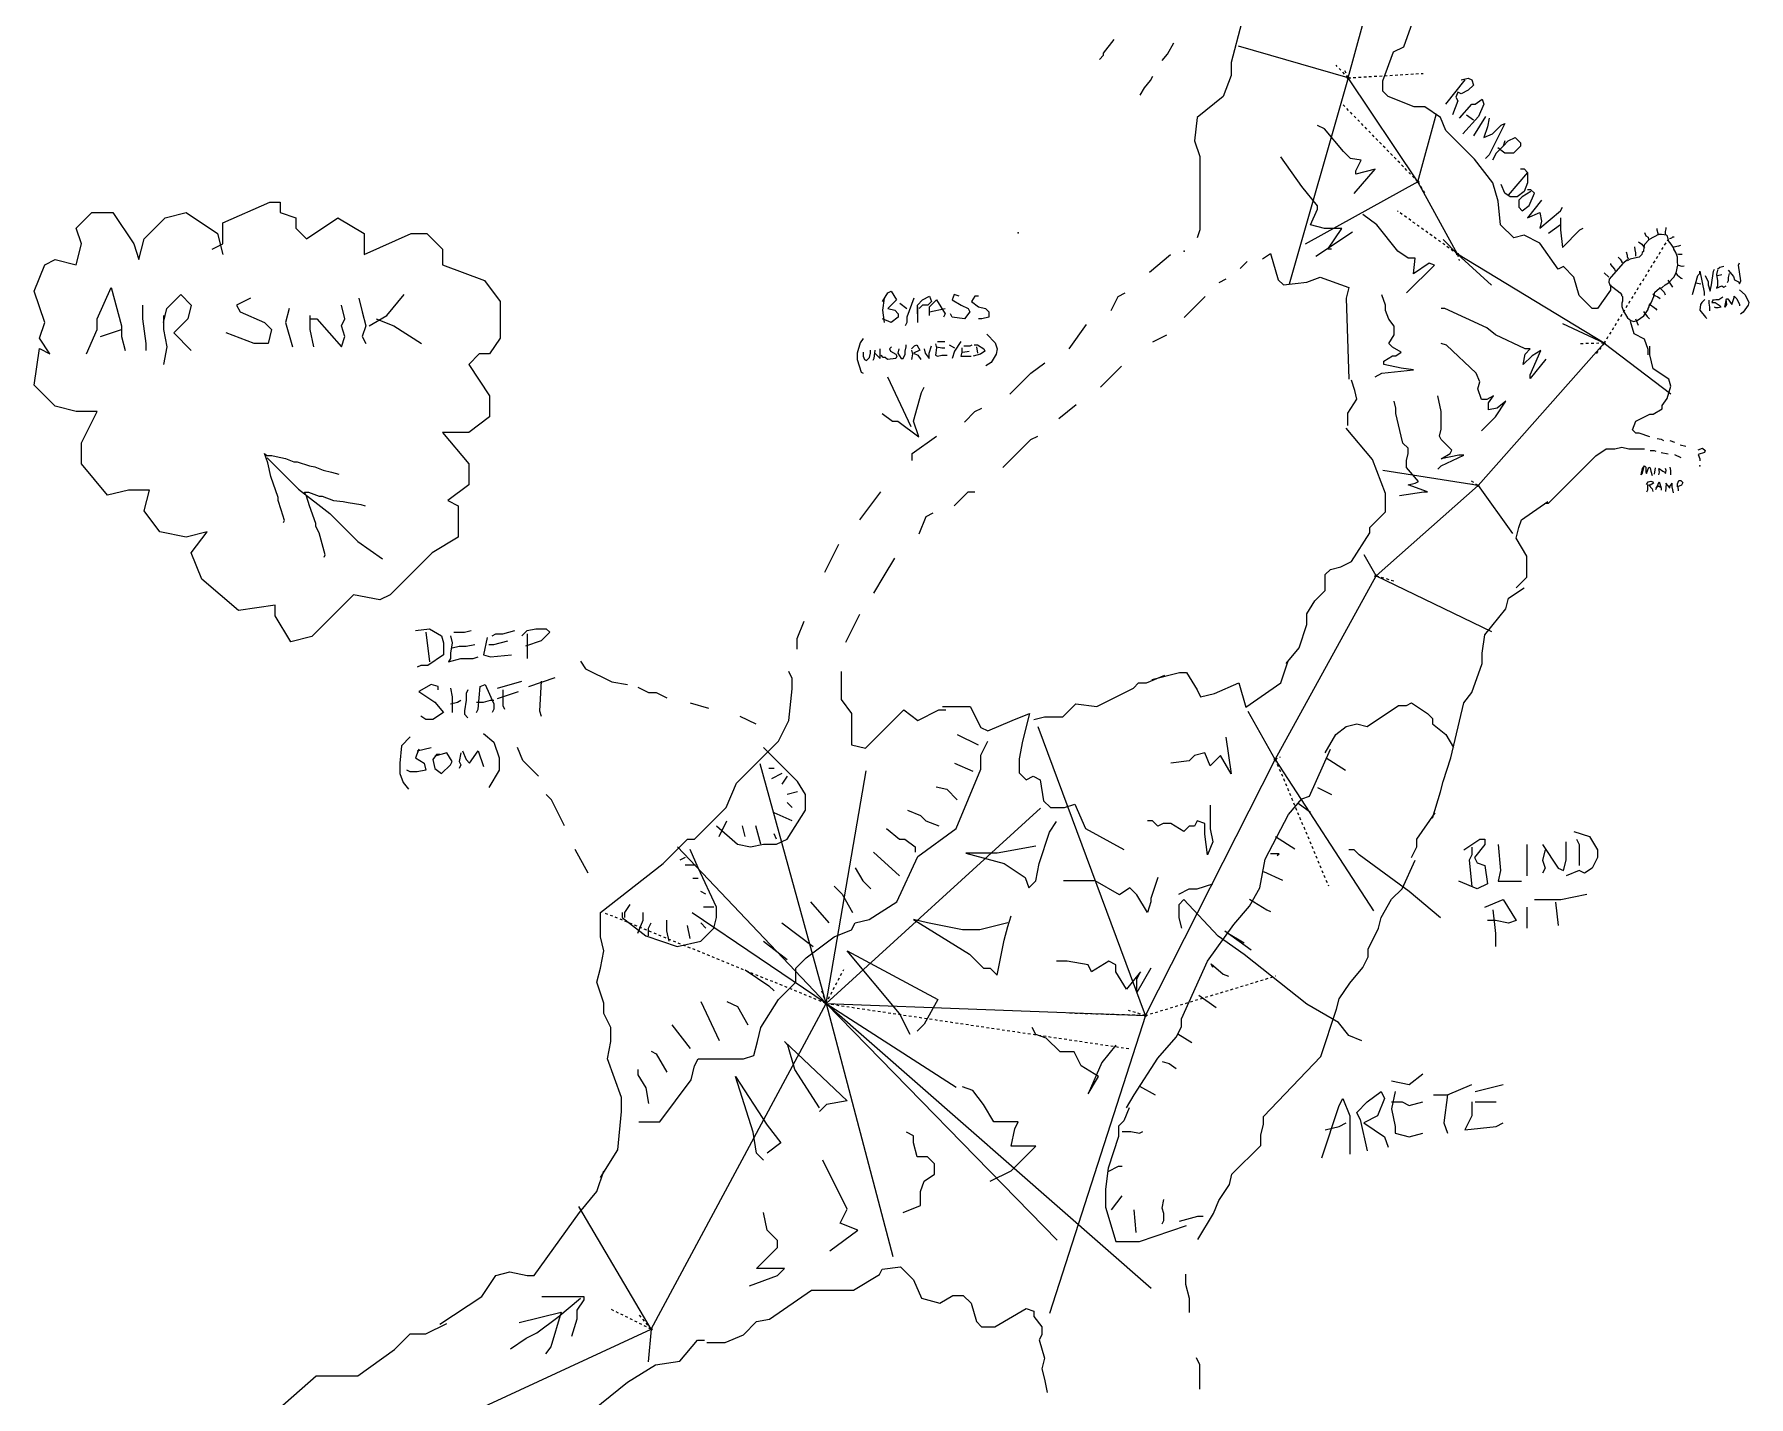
# Model space of a CAD drawing. Header units: millimetres. Extents: x -158 to 813, y -516 to 729.
# Drawn here: x 517.5 to 714.1, y -372 to -215.9 of the extents above; entities that cross this region are included whole.
import ezdxf

# ---------------------------------------------------------------- set-up
doc = ezdxf.new("R2010")
doc.units = ezdxf.units.MM
doc.linetypes.add('DASH', pattern=[0.6, 0.3, -0.3])

msp = doc.modelspace()

# ---------------------------------------------------------------- linework, layer by layer
at = {"layer": 'Shots', "color": 1}
for p, q in [((668.13, -220.878), (674.496, -197.778)), ((676.14, -232.774), (668.13, -220.878)), ((680.684, -241.068), (676.14, -232.774)), ((697.492, -251.278), (680.684, -241.068)), ((683.028, -267.594), (697.492, -251.278)), ((671.356, -277.922), (683.028, -267.594)), ((659.784, -298.966), (671.356, -277.922)), ((644.896, -328.32), (659.784, -298.966)), ((588.25, -364.262), (608.282, -326.936)), ((608.282, -326.936), (644.896, -328.32)), ((544.174, -384.632), (588.25, -364.262))]:
    msp.add_line(p, q, dxfattribs=at)
for centre in [(668.13, -220.878), (676.14, -232.774), (680.684, -241.068), (697.492, -251.278), (683.028, -267.594), (671.356, -277.922), (659.784, -298.966), (608.282, -326.936), (644.896, -328.32), (588.25, -364.262)]:
    msp.add_circle(centre, 0.1, dxfattribs=at)
at = {"layer": 'Sketch', "color": 0}
for points in [[(653.22, -211.9), (654.72, -212.8), (655.92, -214.6), (654.72, -219.1), (654.72, -220.6), (653.82, -223), (650.82, -225.4), (650.52, -228.1), (651.12, -229.9), (651.12, -238.3), (650.82, -239.2)], [(698.22, -244.6), (698.22, -245.2), (696.72, -247.3), (696.12, -247.3), (694.62, -245.8), (694.02, -243.7), (692.82, -242.5), (692.22, -242.8), (690.12, -239.8), (688.32, -238.9), (687.12, -239.2), (685.62, -237.7), (685.32, -235), (684.72, -232.9), (682.62, -230.2), (679.32, -226.9), (678.72, -225.4), (676.92, -224.2), (675.72, -224.2), (672.72, -223), (672.12, -222.4), (672.12, -221.2), (673.32, -217.9), (674.52, -217.3), (675.72, -214)], [(639.62, -218.76), (640.1, -218.28), (640.1, -218.04), (641.3, -216.48)], [(646.82, -218.88), (647.42, -218.16), (648.14, -216.84)], [(644.3, -222.84), (644.78, -222), (645.5, -221.16), (645.74, -220.68)], [(681.5, -221.1), (679.3, -223.9)], [(681.1, -221.1), (681.9, -220.9), (682.3, -221.1), (682.5, -221.7), (681.9, -222.3), (681.1, -222.7), (680.7, -222.5), (680.5, -223.1), (680.7, -223.5), (680.1, -225.1)], [(681.1, -225.3), (680.9, -225.5), (682.3, -223.9), (682.7, -223.9), (683.5, -223.3), (683.7, -223.9), (683.1, -225.3), (681.3, -227.3)], [(681.7, -225.1), (682.5, -225.7)], [(683.9, -225.3), (682.5, -227.5)], [(684.3, -225.5), (684.1, -226.5), (683.7, -227.7), (684.7, -227.3), (685.7, -226.3), (686.1, -226.1), (684.3, -229.7), (683.9, -230.1)], [(668.82, -234.12), (671.22, -231.32), (669.02, -231.92), (669.02, -231.52), (669.62, -230.32), (668.42, -230.12), (667.62, -229.32), (665.42, -226.72), (664.62, -226.32)], [(685.9, -228.7), (686.5, -228.1), (687.3, -227.7), (687.9, -228.3), (687.9, -228.7), (687.1, -229.5), (686.1, -229.5), (685.3, -228.9)], [(666.22, -240.52), (665.82, -240.52), (667.42, -238.12), (665.42, -238.12), (663.82, -237.72), (664.62, -235.92), (664.62, -235.52), (662.82, -233.32), (660.42, -229.92)], [(686.1, -228.1), (685.9, -228.7), (685.1, -229.5), (684.7, -230.3)], [(687.9, -231.3), (688.3, -231.3), (688.7, -231.7), (688.7, -232.9), (688.3, -233.9), (687.5, -234.5), (686.7, -234.5), (686.1, -234.1), (685.7, -233.1)], [(688.7, -231.7), (686.5, -234.3)], [(689.1, -233.9), (688.1, -234.5), (687.7, -234.9), (687.7, -235.7), (688.1, -236.1), (688.9, -235.5), (689.5, -234.1), (689.1, -233.7), (688.7, -233.7)], [(690.3, -234.9), (688.7, -236.9), (690.1, -236.3), (690.3, -237.3), (690.1, -238.1), (692.5, -236.1), (692.7, -235.7)], [(674.82, -245.52), (678.02, -242.32), (677.42, -242.12), (675.62, -243.32), (675.82, -241.52), (675.02, -241.52), (673.82, -240.72), (671.42, -237.72), (669.82, -236.52)], [(692.5, -237.1), (692.5, -237.7), (691.1, -238.7)], [(692.5, -236.9), (692.5, -238.3), (692.7, -240.3), (694.7, -238.3), (695.1, -238.1)], [(664.42, -241.32), (668.62, -238.52)], [(700.18, -241.72), (699.64, -242.14), (698.08, -243.94), (698.02, -244.3), (698.14, -244.6), (698.5, -244.84), (699.34, -245.5), (699.46, -245.68), (699.46, -245.8), (699.58, -245.92), (699.58, -246.46), (699.52, -246.7), (699.52, -247.06), (699.7, -247.6), (700.18, -248.38), (700.54, -248.68), (700.9, -248.8), (701.26, -248.68), (702.04, -248.14), (702.52, -247.42), (702.52, -247.3), (702.64, -247.12), (702.64, -247), (702.88, -246.64), (703.18, -245.92), (703.3, -245.44), (703.78, -245.02), (704.14, -244.9), (704.5, -244.6), (704.86, -244.36), (705.46, -243.7), (705.76, -243.22), (705.94, -242.32), (705.88, -241.96), (705.88, -241.42), (705.7, -240.88), (705.46, -240.52), (705.46, -240.4), (705.16, -239.92), (704.86, -239.56), (704.74, -239.02), (704.62, -238.9), (704.08, -238.84), (703.72, -238.84), (702.64, -239.38), (702.1, -239.98), (702.04, -240.22), (701.98, -240.76), (701.86, -240.88), (701.8, -241.12), (701.5, -241.42), (700.96, -241.54), (700.48, -241.66), (700.12, -241.84)], [(701.44, -239.68), (701.8, -239.92), (702.1, -240.34)], [(702.1, -238.6), (702.28, -238.96), (702.52, -239.14), (702.58, -239.44)], [(703.54, -238.12), (703.54, -238.3), (703.66, -238.66), (703.66, -238.9)], [(704.56, -238), (704.56, -238.18), (704.5, -238.48), (704.5, -238.72), (704.44, -238.9)], [(705.52, -239.14), (705.34, -239.14), (705.22, -239.26), (704.98, -239.32)], [(645.36, -243.12), (647.76, -241.12)], [(658.32, -241.6), (659.22, -241), (660.12, -244), (660.72, -244.6), (663.42, -244.3), (664.92, -243.7), (668.22, -244.9), (667.92, -246.1), (668.22, -255.4)], [(699.1, -241.42), (699.34, -241.66), (699.52, -241.96), (699.52, -242.08)], [(700, -240.82), (700.12, -241.18), (700.12, -241.36), (700.24, -241.6)], [(700.96, -240.22), (701.02, -240.58), (701.08, -240.94), (701.08, -241.3)], [(706.24, -240.1), (706, -240.16), (705.46, -240.28)], [(706.42, -241.12), (706.06, -241.12), (705.94, -241.06)], [(655.76, -242.72), (656.56, -241.92)], [(697.48, -243.22), (698.02, -243.7)], [(698.2, -242.14), (698.2, -242.26), (698.68, -242.8), (698.74, -242.98)], [(705.7, -243.22), (705.88, -243.52), (706.06, -243.58), (706.3, -243.82), (706.42, -243.88)], [(706.66, -242.44), (706.42, -242.5), (706, -242.38)], [(707.62, -245.68), (708.22, -243.52), (708.46, -243.28), (708.46, -243.04), (708.94, -245.44), (708.94, -245.8)], [(709.06, -243.52), (709.42, -244.24), (709.42, -244.6), (709.66, -245.32), (709.78, -244.6), (710.02, -243.04), (710.14, -242.8)], [(710.5, -242.92), (710.38, -243.4), (710.5, -244.12), (710.5, -244.72), (710.38, -244.96), (710.98, -244.72), (711.22, -244.84), (711.46, -244.72)], [(710.5, -242.8), (710.74, -242.56), (711.22, -242.44)], [(710.5, -243.52), (710.98, -243.4)], [(711.82, -243.28), (711.7, -243.76), (711.7, -244.12), (711.58, -244.36)], [(711.7, -242.92), (712.3, -243.64), (712.42, -244), (712.9, -244.24), (713.02, -244.48), (713.14, -244.12), (712.9, -242.32), (713.02, -242.08)], [(523.52, -252.5), (524.72, -249.7), (524.72, -248.5), (526.32, -244.9), (527.52, -249.3), (527.52, -250.5), (527.92, -252.1)], [(614.76, -246.5), (615.36, -245.5), (615.76, -245.3), (616.36, -246.3), (615.36, -247.3), (615.36, -247.3), (616.16, -247.5), (616.56, -247.9), (616.56, -248.3), (615.76, -248.9), (614.76, -248.5)], [(640.96, -247.52), (641.76, -245.92), (642.56, -245.52)], [(653.36, -244.32), (654.16, -243.92)], [(703.06, -245.62), (703.3, -245.8), (703.66, -245.98), (703.9, -246.16)], [(703.84, -244.9), (704.38, -245.44), (704.5, -245.74)], [(704.8, -244.06), (705.34, -244.84)], [(707.98, -244.36), (708.58, -244.48)], [(713.02, -245.16), (713.66, -245.72), (714.06, -246.6), (713.98, -246.92), (713.42, -247.72), (713.1, -247.96)], [(529.92, -246.9), (529.92, -248.5), (530.32, -251.3), (530.32, -252.1)], [(532.32, -248.9), (532.72, -247.3), (534.32, -245.7), (535.52, -246.9), (535.12, -248.5), (533.52, -250.1), (535.52, -252.1)], [(542.32, -246.1), (540.72, -246.9), (541.12, -247.7), (543.92, -248.9), (544.72, -249.7), (544.32, -251.3), (542.72, -251.3), (539.52, -250.1)], [(546.72, -247.3), (546.32, -248.9), (547.12, -251.7)], [(549.12, -248.5), (549.92, -248.5), (552.72, -251.7), (553.12, -250.5), (552.72, -249.3), (553.12, -248.5), (552.72, -246.9)], [(554.72, -246.1), (555.12, -247.7), (555.52, -249.3), (555.12, -250.5), (555.52, -251.3)], [(555.92, -249.3), (557.92, -248.1), (559.92, -245.7)], [(614.96, -246.1), (614.76, -247.5), (614.96, -248.9)], [(616.76, -246.7), (617.56, -247.3)], [(618.36, -246.1), (617.56, -248.3), (617.56, -248.9), (617.36, -249.3)], [(618.76, -247.9), (618.76, -246.9), (619.36, -246.3), (620.16, -245.9), (620.36, -246.5), (619.96, -246.9), (619.36, -246.9), (618.96, -247.3)], [(618.76, -247.1), (618.76, -248.9)], [(620.16, -248.1), (620.16, -248.1), (620.16, -247.1), (620.96, -246.3), (621.96, -247.9), (621.76, -248.3)], [(620.16, -247.7), (621.96, -247.3)], [(623.56, -245.9), (622.96, -245.7), (622.76, -246.3), (623.76, -246.9), (624.56, -247.3), (624.76, -247.7), (624.16, -248.5), (622.76, -248.3), (622.56, -247.9)], [(625.76, -245.9), (625.36, -245.9), (624.96, -246.5), (625.76, -247.1), (626.56, -247.3), (626.96, -247.7), (626.96, -248.3), (626.16, -248.5), (625.76, -248.5)], [(649.36, -248.32), (651.76, -245.92)], [(671.22, -255.12), (672.02, -254.72), (675.62, -254.32), (674.22, -254.12), (672.22, -253.72), (672.22, -253.32), (673.22, -252.72), (673.62, -252.72), (674.22, -252.32), (673.22, -251.72), (672.82, -251.32), (673.42, -250.32), (673.42, -249.32), (672.82, -248.52), (672.42, -247.52), (672.42, -246.92), (672.02, -245.72)], [(690.82, -253.12), (689.02, -255.32), (689.02, -254.92), (690.22, -252.12), (689.22, -252.72), (688.22, -253.72), (688.42, -252.52), (689.02, -251.92), (688.42, -251.92), (685.02, -250.32), (684.02, -249.52), (679.22, -247.32), (678.82, -247.32)], [(702.64, -246.76), (703.36, -247.3), (703.54, -247.48)], [(709.02, -246.28), (708.7, -246.6), (708.54, -246.84), (708.46, -247.48), (709.1, -248.28), (709.26, -248.44)], [(709.5, -246.36), (709.5, -246.68), (709.58, -247.16), (709.58, -247.56)], [(709.98, -246.28), (709.82, -246.6), (710.22, -246.6), (710.78, -247), (710.86, -247.16), (710.54, -247.24), (710.3, -247.24), (710.14, -247.16)], [(709.9, -246.36), (710.3, -246.28), (710.62, -246.28), (711.1, -245.96)], [(711.42, -246.28), (711.5, -246.84), (711.34, -247.16), (711.5, -246.2), (711.66, -246.2), (712.14, -246.84), (712.38, -246.04), (712.38, -245.88), (712.7, -246.2), (713.02, -246.84), (713.02, -247)], [(532.32, -248.1), (532.32, -249.7), (532.72, -251.7), (532.32, -253.7)], [(549.12, -248.1), (549.12, -249.7), (549.52, -251.7)], [(556.72, -248.5), (558.72, -249.3), (561.92, -251.3)], [(636.16, -251.92), (638.16, -249.12)], [(702.52, -252.6), (702.52, -252), (702.12, -250.8), (700.92, -250.2), (700.52, -248.8)], [(701.08, -248.5), (701.38, -249.22)], [(701.98, -247.66), (702.4, -248.2), (702.7, -248.5)], [(525.12, -250.5), (527.52, -249.7)], [(612.56, -250.74), (612.2, -251.22), (611.84, -252.42), (611.84, -253.14), (612.32, -254.58), (612.56, -254.7)], [(616.64, -251.94), (616.52, -252.42), (616.88, -253.02), (617.12, -253.02), (617.36, -252.54), (617.36, -252.18), (617.48, -251.7), (617.48, -251.46)], [(618.08, -251.94), (618.44, -251.58), (618.68, -251.46), (619.04, -252.06), (618.32, -252.42), (618.8, -252.66), (619.16, -253.14)], [(620.84, -251.34), (620.96, -251.82), (620.84, -252.66), (621.08, -252.78), (621.56, -252.66), (622.16, -252.66)], [(621.08, -251.1), (621.92, -251.1)], [(622.4, -251.46), (623, -251.82)], [(623.72, -251.1), (623, -252.18), (622.76, -253.02)], [(624.08, -251.58), (624.8, -251.58), (625.04, -251.46)], [(625.28, -251.46), (625.64, -251.46), (626.36, -251.94), (626.48, -252.18), (626, -252.54), (625.16, -252.78)], [(626.72, -250.26), (627.68, -251.22), (627.92, -251.94), (627.8, -252.54), (627.2, -253.5), (626.6, -253.86)], [(645.76, -251.12), (647.36, -250.32)], [(683.42, -261.32), (685.02, -259.72), (686.22, -257.92), (685.22, -258.72), (684.22, -258.92), (684.22, -258.12), (684.82, -257.32), (684.02, -257.72), (683.42, -257.72), (683.02, -256.52), (683.22, -255.72), (682.82, -254.72), (679.42, -251.52), (678.82, -251.32)], [(612.56, -252.3), (612.56, -252.78), (612.68, -253.14), (612.92, -253.26), (613.28, -252.9), (613.4, -252.42), (613.4, -252.06)], [(613.88, -252.06), (613.76, -253.02), (613.64, -253.26)], [(613.88, -252.42), (614.48, -253.02), (614.48, -251.94)], [(615.8, -251.7), (615.56, -251.94), (615.68, -252.18), (616.28, -252.54), (616.4, -252.78), (616.28, -253.02), (615.32, -253.14), (615.08, -252.9), (614.84, -252.9), (614.6, -252.66)], [(618.08, -252.06), (618.2, -252.54), (618.08, -253.14)], [(619.52, -251.94), (619.64, -252.42), (620.12, -253.02), (620.12, -252.42), (620.36, -251.58)], [(620.96, -251.7), (621.56, -251.82), (621.92, -251.82)], [(623.84, -251.82), (623.84, -252.3), (623.72, -252.78), (624.92, -252.78)], [(623.96, -252.3), (624.68, -252.18)], [(625.52, -251.7), (625.64, -252.42)], [(629.36, -257.12), (631.76, -254.72), (633.36, -253.52)], [(702.72, -262), (701.52, -261.6), (701.12, -261.6), (700.72, -261.2), (701.12, -260.2), (702.72, -259.4), (703.12, -259.4), (704.12, -258.8), (704.12, -258.4), (704.72, -257.6), (705.12, -256.2), (704.92, -255.4), (703.12, -254.2), (702.72, -252.6), (702.72, -251.6)], [(615.32, -255.12), (618.02, -260.82)], [(639.76, -256.32), (642.16, -253.92)], [(668.12, -260.7), (668.12, -259.3), (669.12, -257.7), (668.92, -256.7), (668.52, -255.5)], [(614.72, -259.32), (615.92, -260.22), (616.52, -260.22), (618.92, -262.02), (618.32, -260.22), (619.22, -256.92), (619.52, -256.32)], [(678.42, -265.72), (678.82, -265.32), (681.42, -264.12), (680.82, -264.12), (678.82, -264.52), (679.82, -263.92), (680.02, -263.52), (678.82, -262.32), (678.62, -261.92), (678.82, -261.12), (678.82, -259.12), (678.42, -257.32)], [(624.16, -260.32), (625.36, -259.12), (626.16, -258.72)], [(634.96, -259.92), (636.96, -258.32)], [(674.02, -268.72), (676.82, -268.32), (677.22, -268.32), (675.02, -267.52), (675.82, -267.32), (676.22, -267.12), (674.82, -265.52), (674.82, -264.72), (675.02, -263.92), (675.02, -263.32), (674.42, -262.72), (674.22, -261.92), (673.62, -259.32), (673.62, -258.72), (673.42, -257.92)], [(661.02, -288), (662.52, -286.2), (663.42, -283.5), (663.42, -282.3), (664.32, -280.8), (665.52, -279.6), (665.52, -277.8), (666.12, -277.2), (667.32, -276.9), (668.52, -276.3), (670.62, -273), (670.62, -272.4), (672.42, -270.6), (672.42, -268.5), (670.92, -264.6), (667.92, -261)], [(618.16, -264.72), (618.16, -263.92), (620.96, -261.92)], [(628.56, -265.52), (631.76, -262.32), (632.56, -261.92)], [(690.72, -269.6), (691.12, -269.6), (694.92, -265.8), (696.52, -264.2), (697.72, -263.4), (698.72, -263.4), (699.52, -263.2), (700.32, -263.4), (702.12, -263.4)], [(703.56, -262.2), (704.04, -262.28), (704.28, -262.44)], [(705, -262.44), (705.56, -262.6)], [(706.2, -262.92), (706.84, -263.08)], [(708.28, -263.48), (708.76, -263.32), (709.08, -263.56), (709, -263.8), (708.28, -264.04), (708.44, -264.52), (708.44, -264.76)], [(546.08, -271.82), (546.2, -271.58), (545.84, -270.38), (545.48, -269.3), (545.48, -268.94), (544.64, -266.54), (544.28, -264.98), (543.92, -263.9), (544.16, -264.14), (544.76, -264.14), (545.24, -264.26), (546.32, -264.5), (547.28, -264.86), (547.64, -264.86), (549.08, -265.34), (549.68, -265.46), (550.64, -265.82), (551.6, -266.06), (552.44, -266.3)], [(544.22, -264.4), (547.82, -268), (551.42, -270.8), (554.62, -274), (557.42, -276)], [(702.04, -265.4), (701.96, -265.72), (701.8, -266.28), (701.72, -266.36), (701.88, -265.64), (702.12, -265.32), (702.28, -265.48), (702.28, -266.04), (702.36, -266.2), (702.6, -265.48), (702.76, -265.56), (702.84, -265.96), (703, -266.44)], [(702.76, -263.56), (703.24, -263.56), (703.4, -263.64)], [(704.04, -263.8), (704.84, -263.96)], [(705.56, -264.04), (706.28, -264.36)], [(702.36, -267.48), (702.52, -267.16), (702.84, -267.08), (703.08, -267.16), (703.16, -267.32), (702.76, -267.56), (702.6, -267.56), (703, -267.96), (703.08, -268.28)], [(703.32, -265.56), (703.24, -266.28)], [(703.4, -268.04), (703.4, -268.04), (703.8, -267.16), (704.04, -267.88), (704.04, -268.12)], [(703.72, -265.64), (703.8, -266.04), (703.72, -266.36)], [(703.8, -265.64), (704.2, -265.96), (704.44, -266.04), (704.52, -266.2), (704.6, -265.88), (704.52, -265.64)], [(705, -265.48), (705.08, -265.88), (705.08, -266.36)], [(705.88, -267.72), (705.88, -267.4), (706.04, -267), (706.28, -267), (706.52, -267.24), (706.36, -267.56), (705.88, -267.72)], [(550.76, -275.78), (550.88, -275.54), (550.16, -273.02), (549.8, -272.3), (549.8, -271.94), (549.08, -269.9), (548.72, -268.82), (548.48, -268.34), (548.96, -268.34), (550.16, -268.82), (550.52, -268.82), (551.84, -269.3), (552.92, -269.42), (553.52, -269.54), (554.96, -269.78), (555.44, -269.9)], [(612.16, -271.52), (614.56, -268.32)], [(622.96, -269.92), (624.56, -268.32), (625.36, -268.32)], [(702.44, -267.48), (702.44, -268.12), (702.36, -268.36)], [(703.4, -267.8), (703.72, -267.64), (703.88, -267.72), (704.04, -267.64)], [(704.52, -267.32), (705, -267.88)], [(704.6, -267.4), (704.52, -268.28)], [(705.24, -267.32), (704.92, -267.8)], [(705.24, -267.32), (705.24, -267.72), (705.4, -268.44)], [(705.88, -267.64), (705.96, -268.04), (705.96, -268.2)], [(618.96, -273.12), (619.76, -271.12), (620.56, -270.72)], [(687.42, -279.3), (688.62, -278.1), (688.62, -275.7), (687.42, -273.6), (687.72, -272.4), (688.02, -271.5), (691.02, -269.4)], [(608.16, -277.52), (609.76, -274.32)], [(613.76, -279.92), (614.96, -277.92), (616.16, -275.92)], [(677.82, -305.7), (678.72, -302.7), (679.02, -301.5), (679.92, -298.8), (681.42, -292.5), (682.32, -291.3), (683.52, -288), (683.52, -286.8), (683.82, -284.7), (686.22, -281.7), (686.52, -280.5), (688.32, -279.3)], [(610.56, -285.52), (612.16, -282.32)], [(561.22, -284.2), (562.82, -284), (564.22, -284.8), (564.42, -285.6), (564.42, -287), (562.62, -288.2), (561.82, -288.2), (561.42, -288.4)], [(562.42, -284.4), (562.82, -287.8)], [(565.22, -284.8), (565.42, -285.6), (565.22, -286.8), (565.22, -287.4), (565.02, -287.8), (566.42, -287.4), (567.82, -287.4), (568.42, -287.2)], [(565.62, -284.4), (566.82, -284.4), (567.62, -284.2)], [(570.02, -284.8), (570.42, -284.6), (571.22, -284.6), (572.62, -284.2)], [(573.42, -284.8), (574.02, -284.2), (575.02, -284), (576.22, -284), (576.62, -284.4), (575.62, -285.4), (573.82, -286)], [(574.02, -284.6), (574.02, -287.4)], [(604.96, -286.32), (604.96, -285.12), (605.76, -283.12)], [(565.42, -286.2), (566.22, -286), (567.02, -286), (568.02, -285.8)], [(569.42, -285), (569.02, -287), (569.82, -287.2), (572.22, -287)], [(569.62, -285.8), (570.22, -285.8), (571.82, -285.4)], [(580.12, -287.7), (580.72, -288.6), (583.72, -290.1), (585.52, -290.4)], [(582.42, -346.9), (584.42, -343.7), (584.82, -339.3), (584.82, -337.7), (583.22, -333.3), (583.62, -331.3), (583.62, -329.7), (582.82, -328.1), (582.82, -326.9), (582.02, -324.5), (582.42, -322.9), (582.82, -320.9), (582.42, -319.3), (582.42, -316.5), (589.62, -310.9), (592.42, -308.1), (593.22, -308.1), (596.82, -304.5), (598.02, -301.7), (602.82, -296.9), (604.02, -294.5), (604.42, -290.9), (604.42, -289.7), (604.02, -288.9)], [(610.02, -288.9), (610.02, -292.1), (611.22, -293.7), (611.22, -297.3), (612.82, -297.7), (617.22, -293.3), (618.82, -294.5), (621.22, -293.3), (622.02, -293.3)], [(645.62, -289.8), (648.82, -289), (649.62, -289), (650.82, -291), (651.22, -291.8), (652.82, -291.4), (655.62, -290.2), (656.42, -293), (660.42, -290.2), (661.22, -287.8)], [(563.82, -291), (563.82, -290.6), (563.02, -290.4), (561.62, -291.2), (563.42, -292.4), (564.42, -293.6), (563.22, -294.4), (562.42, -294.4), (561.82, -294)], [(565.22, -290.8), (565.42, -291.8), (565.42, -293.6)], [(568.22, -293.6), (568.22, -293.6), (568.42, -293.2), (568.62, -290.6), (569.22, -290.4), (570.22, -292.6), (570.22, -293.2), (570.02, -293.6)], [(570.62, -290.8), (573.42, -290)], [(574.22, -290.6), (577.22, -289.6)], [(575.62, -290), (575.42, -293.4), (575.62, -294)], [(586.72, -290.7), (587.92, -291.3), (588.82, -291.3), (590.02, -291.9)], [(632.12, -294.4), (633.32, -294.1), (635.42, -294.1), (636.92, -292.6), (639.32, -292.9), (643.52, -290.8), (644.12, -290.2), (645.02, -290.2), (647.12, -289.3)], [(565.22, -292.6), (566.02, -292.4), (566.42, -292.2)], [(567.22, -291), (567.02, -291.4), (567.02, -292.2), (566.82, -293.4), (566.82, -293.8), (567.22, -294.2)], [(568.22, -292.4), (569.02, -292.4), (569.82, -292.2), (570.22, -292.2)], [(570.62, -292), (573.02, -291.2)], [(571.22, -291), (571.22, -292.8), (571.42, -293.2)], [(592.72, -292.5), (594.82, -293.1)], [(665.52, -298.2), (666.72, -296.1), (667.92, -295.2), (669.12, -294.9), (670.32, -295.2), (673.92, -292.8), (674.82, -292.8), (675.42, -292.5), (677.22, -293.7), (677.82, -294.3), (677.82, -294.9), (679.32, -296.1), (680.22, -297.6)], [(598.42, -294), (600.22, -294.9)], [(621.62, -292.9), (624.82, -292.9), (626.02, -295.3), (626.82, -295.7), (629.62, -294.5), (631.62, -293.7), (630.82, -296.9), (630.42, -298.9), (630.42, -300.5), (631.22, -301.3), (632.02, -300.9), (632.82, -301.3), (633.22, -303.7), (634.02, -304.5), (635.62, -304.5), (636.82, -304.1), (638.02, -306.9), (642.42, -309.3)], [(560.62, -296.4), (559.62, -297.4), (559.42, -299.4), (559.42, -300.6), (559.82, -301.6), (560.42, -302.4)], [(569.02, -296), (570.22, -297), (570.82, -298.8), (570.82, -300.2), (569.62, -302.2)], [(623.32, -296.1), (625.72, -297.3)], [(654.12, -296.42), (654.72, -300.62), (653.52, -298.52), (652.32, -299.72), (651.72, -298.22), (650.52, -298.52), (649.92, -299.12), (647.82, -299.42)], [(561.62, -297.8), (561.22, -298.8), (562.22, -299.4), (562.42, -300.2), (561.42, -300.4), (560.62, -300.4), (560.22, -300.2)], [(561.42, -298), (562.22, -297.8), (563.02, -297.6)], [(564.02, -298.4), (563.62, -298.4), (563.22, -299), (563.42, -300), (564.22, -300.6), (565.22, -299.6), (565.42, -299.2), (564.82, -298.2), (563.42, -298.6)], [(566.42, -298.2), (566.22, -299.2), (566.42, -299.6), (566.22, -300)], [(566.62, -298), (567.02, -299), (567.42, -299.4), (568.42, -298), (569.02, -299.8)], [(575.32, -300.9), (573.52, -299.1), (572.92, -297.6)], [(586.82, -340.5), (589.22, -340.5), (592.82, -335.7), (593.22, -334.1), (593.62, -333.3), (598.82, -333.3), (600.02, -332.9), (600.42, -331.3), (600.82, -329.7), (602.82, -326.5), (604.82, -324.5), (604.82, -322.9), (606.02, -321.7), (609.22, -319.3), (611.22, -318.5), (611.62, -317.7), (613.22, -317.3), (616.42, -315.3), (618.82, -310.1), (623.22, -306.9), (626.02, -300.1), (626.02, -298.5), (626.82, -296.9)], [(595.72, -306.6), (598.12, -308.7), (599.62, -309), (601.12, -308.7), (602.62, -308.7), (603.82, -308.1), (605.92, -304.8), (605.92, -303), (605.02, -301.5), (601.12, -297.6)], [(642.72, -338.9), (643.62, -337.4), (646.32, -333.2), (648.42, -330.8), (649.02, -329.6), (649.02, -328.7), (652.02, -322.1), (655.02, -317.9), (656.82, -315.8), (658.02, -313.7), (658.62, -310.4), (661.32, -305.3), (662.82, -303.5), (663.72, -303.2), (666.12, -297.8)], [(602.32, -300), (601.72, -300)], [(603.22, -300.6), (602.02, -301.2)], [(623.02, -299.4), (625.12, -300.3)], [(665.62, -298.8), (667.82, -300.2)], [(603.82, -300.9), (603.22, -301.8)], [(620.92, -302.1), (622.12, -302.4), (623.32, -303.6)], [(664.62, -302.2), (666.22, -303)], [(578.32, -306.6), (576.82, -303.6), (576.22, -303)], [(605.02, -302.7), (603.82, -303)], [(604.42, -304.5), (603.82, -303.9)], [(652.32, -304.22), (652.32, -306.92), (652.62, -308.42), (652.02, -309.92), (651.72, -307.52), (651.72, -306.32), (650.82, -306.02), (650.52, -306.62), (649.92, -306.62), (649.32, -307.22), (647.82, -306.32), (646.92, -306.32), (646.32, -306.62), (645.72, -306.02), (645.12, -306.02)], [(662.42, -304), (663.82, -305)], [(596.02, -307.8), (596.92, -306)], [(599.02, -307.8), (598.72, -306.6)], [(600.82, -308.7), (600.22, -306.6)], [(604.42, -306), (602.32, -305.1)], [(617.62, -304.8), (619.12, -305.4), (619.72, -306), (621.22, -306.6)], [(632.32, -308.9), (627.92, -309.7), (624.32, -309.7), (628.72, -310.9), (631.12, -312.5), (631.52, -313.7), (632.32, -312.9), (632.72, -310.9), (633.92, -307.3), (634.72, -306.1)], [(675.42, -310.2), (676.02, -309), (676.02, -308.1), (678.12, -305.1)], [(602.62, -308.1), (602.32, -307.5)], [(615.22, -306.9), (616.72, -308.1), (617.32, -308.1), (618.52, -309), (618.52, -309.6)], [(659.82, -307.8), (662.02, -309.2)], [(681.42, -309.32), (683.22, -308.12), (683.82, -308.12), (683.82, -308.72), (682.62, -310.22), (682.92, -310.82), (683.82, -311.12), (684.12, -313.22), (682.92, -313.82), (680.82, -312.92)], [(690.42, -308.72), (692.22, -311.42), (692.82, -311.72), (693.12, -310.52), (693.12, -308.42)], [(694.02, -307.22), (695.82, -307.82), (696.72, -309.32), (696.72, -310.22), (696.12, -311.42), (695.22, -312.02), (694.62, -311.72), (693.12, -312.32)], [(694.32, -308.12), (694.62, -308.72), (694.62, -311.12)], [(581.02, -312), (579.52, -309.3)], [(584.92, -316.5), (584.92, -317.1), (587.62, -319.2), (591.22, -320.4), (593.92, -319.8), (595.42, -318.3), (595.72, -317.1), (595.72, -315.9), (593.62, -311.4), (592.72, -309.3)], [(592.12, -310.2), (591.52, -310.5)], [(613.72, -309.6), (616.72, -312.3)], [(650.92, -354), (652.72, -351), (653.32, -349.5), (654.52, -347.7), (654.82, -346.5), (658.12, -343.2), (658.12, -342), (658.42, -340.8), (658.42, -339.9), (665.02, -333), (666.82, -327.6), (667.12, -326.4), (668.32, -324.6), (669.82, -322.8), (670.42, -321.6), (670.42, -320.7), (671.62, -318.3), (671.92, -317.1), (673.12, -315), (674.32, -313.8), (675.82, -310.5)], [(660.02, -310), (660.22, -309.8), (659.22, -309.8)], [(678.72, -317.12), (675.12, -314.12), (669.42, -309.92), (668.82, -309.32), (668.22, -309.32)], [(682.32, -309.02), (682.32, -309.92), (682.02, -310.52), (682.32, -313.52)], [(685.32, -308.72), (685.62, -311.72), (685.32, -312.92), (688.02, -312.92)], [(688.62, -308.72), (688.62, -312.32)], [(690.72, -309.32), (690.42, -310.52), (690.72, -311.42), (690.42, -312.02)], [(593.32, -311.1), (592.12, -311.1)], [(611.62, -311.4), (612.52, -312.9), (613.42, -313.8)], [(658.42, -311.8), (660.62, -312.8)], [(593.62, -312.6), (593.02, -312.6)], [(594.52, -314.4), (593.92, -314.1)], [(609.22, -313.5), (610.12, -314.4), (611.32, -316.5)], [(646.32, -312.5), (645.52, -314.9), (645.52, -315.3), (645.12, -316.5), (643.92, -314.5), (643.12, -313.7), (641.92, -314.5), (639.12, -312.9), (635.52, -312.9)], [(648.72, -314.42), (649.92, -313.82), (650.82, -313.82), (652.62, -313.22)], [(689.52, -315.02), (692.52, -315.02), (695.52, -314.42)], [(585.22, -317.1), (585.22, -316.5), (585.82, -315.6)], [(595.42, -315.9), (594.22, -315.9)], [(606.52, -315.3), (608.62, -317.7)], [(669.72, -331.22), (668.22, -330.62), (667.02, -329.12), (663.42, -327.02), (656.22, -321.32), (653.22, -319.22), (649.32, -315.02), (648.72, -315.62), (648.72, -317.12), (649.02, -318.32)], [(656.82, -315), (658.82, -316.2), (659.22, -316.4)], [(683.82, -315.92), (685.92, -315.02), (687.42, -317.42), (686.52, -317.72), (685.02, -317.42), (684.12, -317.42)], [(684.72, -316.22), (685.02, -318.92), (685.02, -320.42)], [(688.62, -315.92), (688.62, -318.32)], [(691.92, -315.32), (692.22, -318.02)], [(586.72, -318.9), (587.32, -317.4), (587.32, -316.5)], [(587.92, -319.2), (587.92, -318.3), (588.22, -317.7)], [(590.32, -319.8), (590.02, -318.6), (590.02, -317.4)], [(592.72, -319.5), (592.42, -318)], [(594.52, -318.3), (593.92, -317.7)], [(603.22, -317.7), (606.82, -320.4)], [(629.12, -317.7), (625.92, -318.5), (623.92, -318.5), (619.92, -317.7), (618.32, -317.3), (624.72, -321.3), (626.32, -322.9), (627.12, -322.9), (627.92, -323.7), (628.72, -319.7), (629.12, -318.1), (629.52, -316.9)], [(601.12, -319.8), (603.82, -321.9)], [(654.02, -318.6), (657.02, -320.8)], [(654.22, -318.8), (656.22, -320)], [(617.92, -330.5), (616.72, -328.1), (610.72, -320.9), (621.12, -326.5), (619.52, -329.3), (618.72, -330.1)], [(645.52, -322.9), (643.92, -325.7), (643.92, -324.1), (644.32, -323.3), (642.72, -325.3), (641.52, -323.3), (641.52, -322.5), (640.72, -322.1), (638.72, -323.3), (638.32, -322.5), (635.92, -322.1), (634.72, -322.1)], [(599.02, -323.1), (601.72, -324.9), (602.32, -325.5)], [(652.62, -322.8), (652.42, -322.4), (653.82, -323.6), (654.42, -323.8)], [(651.02, -326), (653.02, -327.4)], [(593.92, -326.7), (596.02, -331.2)], [(596.92, -326.7), (598.12, -327.3), (599.32, -329.4)], [(590.62, -329.4), (592.72, -332.1)], [(641.52, -331.7), (639.92, -333.7), (638.32, -337.3), (639.52, -335.3), (637.52, -334.1), (636.72, -332.5), (635.12, -332.5), (633.52, -330.9), (632.32, -330.5), (631.92, -329.7)], [(607.52, -338.9), (604.72, -334.5), (603.92, -331.7), (603.52, -331.3), (610.72, -338.1), (608.32, -338.5), (607.52, -339.3)], [(648.62, -330.4), (650.22, -331.4)], [(588.22, -332.4), (588.82, -332.7), (590.02, -334.8)], [(646.82, -333.6), (647.62, -333.8), (648.42, -334.4)], [(586.72, -334.5), (586.72, -335.1), (587.62, -336.6), (587.92, -338.4)], [(601.12, -344.9), (600.32, -344.1), (599.92, -341.7), (597.92, -335.3), (601.52, -340.9), (603.12, -342.9), (601.52, -344.1)], [(673.12, -335.82), (675.12, -336.22), (676.72, -335.02)], [(627.12, -347.3), (629.52, -346.1), (632.32, -343.3), (629.52, -343.3), (629.92, -341.3), (630.32, -340.5), (627.52, -340.5), (626.32, -338.5), (625.12, -336.9), (623.92, -336.5)], [(644.22, -336.4), (646.02, -337.4)], [(665.12, -344.62), (667.12, -338.62), (667.52, -337.82), (668.32, -339.82), (668.32, -344.22)], [(669.52, -340.22), (669.12, -339.42), (670.32, -338.22), (671.92, -337.02), (672.32, -337.82), (671.52, -339.82), (669.92, -340.62), (672.32, -342.22), (672.72, -343.42)], [(673.52, -337.02), (673.12, -339.02), (673.52, -341.02), (673.52, -341.82), (675.12, -342.22), (676.72, -341.82)], [(677.92, -337.42), (679.52, -337.42), (682.32, -336.22)], [(679.52, -337.42), (679.12, -340.62), (679.52, -341.82)], [(682.72, -337.02), (685.92, -336.22)], [(643.02, -338.9), (642.42, -340.4), (641.82, -341), (641.82, -342.2), (640.62, -345.8), (640.32, -348.2), (640.32, -350.3), (641.52, -354.2), (644.22, -354.2), (649.62, -352.4)], [(673.12, -338.22), (674.32, -338.22), (675.12, -338.62), (676.72, -338.22)], [(682.32, -338.22), (682.32, -339.82), (681.52, -341.42), (685.12, -341.02), (685.92, -340.62)], [(682.72, -338.22), (685.12, -338.22)], [(617.12, -350.9), (619.12, -350.1), (619.12, -348.5), (619.52, -347.3), (620.72, -346.5), (620.72, -345.3), (619.92, -344.5), (618.72, -344.5), (618.32, -342.9), (618.32, -342.1), (617.52, -341.7)], [(642.22, -341.6), (643.22, -341.6), (644.22, -341.8), (644.62, -341.6)], [(665.52, -341.42), (667.12, -341.02), (667.92, -340.62)], [(669.52, -340.22), (670.32, -343.82)], [(608.72, -355.3), (611.92, -352.9), (609.92, -352.1), (610.72, -350.5), (607.92, -344.9)], [(640.62, -346.2), (641.82, -345.6), (642.22, -345.6)], [(564.02, -363.7), (568.82, -360.5), (570.42, -358.1), (572.02, -357.7), (574.02, -358.1), (574.82, -358.1), (580.02, -350.9), (582.02, -348.5), (582.82, -346.1)], [(641.02, -350.6), (642.22, -349)], [(646.82, -352.2), (647.02, -351.8), (647.02, -351), (646.82, -350.4), (647.02, -349.4)], [(599.52, -359.3), (602.72, -358.1), (603.52, -357.3), (600.32, -357.3), (602.72, -354.9), (602.72, -354.1), (601.52, -352.9), (601.12, -350.9)], [(643.82, -353.2), (643.62, -350.6)], [(648.82, -351.9), (650.92, -351.3), (651.52, -351.3)], [(594.62, -365.8), (596.72, -365.8), (598.82, -364.9), (600.32, -363.4), (601.82, -363.1), (606.62, -359.8), (611.42, -359.8), (614.42, -358), (614.72, -357.4), (616.82, -357.1), (618.32, -358.6), (619.22, -360.7), (621.32, -361.3), (622.82, -360.4), (624.02, -360.4), (624.92, -361.3), (625.52, -363.4), (626.12, -364), (627.62, -364), (631.22, -361.9), (632.12, -362.2), (632.12, -362.8), (633.02, -364), (633.02, -364.9), (632.72, -365.5), (633.32, -367.6), (633.02, -368.8), (633.32, -370), (633.62, -371.5)], [(649.94, -362.34), (649.94, -360.74), (649.54, -359.14), (649.54, -357.94)], [(572.12, -366.5), (573.92, -365.3), (575.12, -364.7), (577.52, -362.9), (580.12, -360.7)], [(575.72, -360.5), (580.52, -360.5), (580.52, -360.9), (579.72, -362.1), (579.72, -363.1), (579.12, -365.1)], [(573.12, -363.5), (577.92, -362.3), (576.72, -366.3), (576.12, -367.1)], [(538.42, -377.4), (542.02, -375), (544.42, -374.4), (549.82, -369.6), (554.62, -369.6), (558.82, -366.6), (560.62, -364.8), (562.42, -364.8), (564.82, -363.6)], [(581.94, -392.74), (580.34, -390.34), (579.14, -388.74), (578.74, -385.54), (578.74, -383.54), (580.34, -379.54), (580.34, -377.54), (579.94, -375.94), (581.54, -373.54), (585.54, -370.34), (588.74, -368.34), (591.54, -367.94), (593.54, -365.54), (594.34, -365.54)], [(651.14, -371.14), (651.14, -368.34), (650.74, -367.54)]]:
    msp.add_lwpolyline(points, dxfattribs=at)
at = {"layer": 'Sketch', "color": 3}
msp.add_lwpolyline([(537.92, -240.5), (539.12, -239.9), (539.12, -237.5), (544.52, -235.1), (545.72, -235.1), (545.72, -236.3), (547.52, -236.9), (547.52, -238.1), (548.72, -239.3), (552.32, -236.9), (555.32, -238.7), (555.32, -241.1), (560.72, -238.7), (562.52, -238.7), (564.32, -240.5), (564.32, -242.3), (569.12, -244.1), (570.92, -246.5), (570.92, -250.7), (569.72, -252.5), (568.52, -252.5), (567.32, -253.7), (569.72, -257.3), (569.72, -259.7), (567.32, -261.5), (564.32, -261.5), (564.32, -261.5), (567.32, -265.1), (567.32, -267.5), (564.92, -269.3), (566.12, -269.9), (566.12, -273.5), (563.12, -275.3), (561.32, -277.1), (558.32, -280.1), (557.12, -280.7), (554.12, -280.1), (552.32, -281.9), (549.32, -284.9), (546.92, -285.5), (545.12, -282.5), (545.12, -281.3), (540.92, -281.9), (536.72, -278.3), (535.52, -275.3), (537.32, -272.9), (534.92, -273.5), (531.92, -272.9), (530.12, -270.5), (530.72, -268.1), (530.72, -268.1), (528.32, -268.1), (525.92, -268.7), (522.92, -265.1), (522.92, -262.7), (524.72, -259.1), (522.32, -259.1), (519.92, -258.5), (517.52, -256.1), (518.12, -251.9), (519.32, -252.5), (518.12, -250.7), (518.72, -248.9), (517.52, -245.3), (518.72, -242.3), (519.92, -241.7), (522.32, -242.3), (522.92, -239.9), (522.32, -238.1), (524.12, -236.3), (526.52, -236.3), (528.92, -239.9), (529.52, -241.7), (530.12, -239.3), (532.52, -236.9), (534.92, -236.3), (538.52, -238.7), (539.12, -241.1)], dxfattribs=at)
at = {"layer": 'Sketch', "color": 0}
for p in [(630.32, -238.62), (649.36, -240.72), (708.44, -265.32)]:
    msp.add_point(p, dxfattribs=at)
at = {"layer": 'XSect', "color": 1}
for p, q in [((668.13, -220.878), (655.568, -217.226)), ((668.13, -220.878), (661.37, -244.518)), ((676.14, -232.774), (678.286, -224.944)), ((676.14, -232.774), (663.206, -239.936)), ((680.684, -241.068), (679.034, -239.41)), ((680.684, -241.068), (684.59, -244.644)), ((697.492, -251.278), (692.762, -249.046)), ((697.492, -251.278), (705.13, -257.07)), ((683.028, -267.594), (672.11, -265.878)), ((683.028, -267.594), (686.994, -273.078)), ((671.356, -277.922), (669.966, -275.522)), ((671.356, -277.922), (684.568, -284.316)), ((659.784, -298.966), (656.692, -293.488)), ((644.896, -328.32), (632.6, -295.228)), ((608.282, -326.936), (600.75, -299.46)), ((608.282, -326.936), (612.88, -300.266)), ((659.784, -298.966), (671.062, -316.336)), ((608.282, -326.936), (632.874, -304.564)), ((608.282, -326.936), (591.242, -308.986)), ((608.282, -326.936), (592.922, -316.55)), ((608.282, -326.936), (645.574, -359.562)), ((608.282, -326.936), (615.926, -355.952)), ((608.282, -326.936), (634.786, -354.052)), ((608.282, -326.936), (623.202, -336.534)), ((644.896, -328.32), (633.892, -362.452)), ((588.25, -364.262), (579.938, -350.196)), ((588.25, -364.262), (587.9, -368.002))]:
    msp.add_line(p, q, dxfattribs=at)
at = {"layer": 'XSect', "color": 1, "linetype": 'DASH'}
for p, q in [((668.13, -220.878), (666.772, -219.432)), ((668.13, -220.878), (667.702, -219.88)), ((668.13, -220.878), (676.758, -220.354)), ((676.14, -232.774), (667.57, -223.954)), ((676.14, -232.774), (677.038, -234.276)), ((680.684, -241.068), (673.798, -236.124)), ((697.492, -251.278), (704.958, -239.18)), ((680.684, -241.068), (680.848, -241.816)), ((697.492, -251.278), (694.786, -251.342)), ((697.492, -251.278), (696.548, -252.492)), ((683.028, -267.594), (682.116, -266.954)), ((683.028, -267.594), (682.196, -267.414)), ((671.356, -277.922), (671.176, -278.062)), ((671.356, -277.922), (673.394, -278.516)), ((659.784, -298.966), (660.388, -298.662)), ((659.784, -298.966), (665.88, -313.46)), ((608.282, -326.936), (582.85, -316.548)), ((608.282, -326.936), (610.318, -323.052)), ((644.896, -328.32), (659.852, -323.782)), ((608.282, -326.936), (607.77, -325.396)), ((608.282, -326.936), (643.072, -332.12)), ((644.896, -328.32), (636.038, -328.064)), ((644.896, -328.32), (642.944, -327.736)), ((588.25, -364.262), (583.436, -361.896)), ((588.25, -364.262), (586.752, -362.464))]:
    msp.add_line(p, q, dxfattribs=at)

doc.saveas('drawing.dxf')
